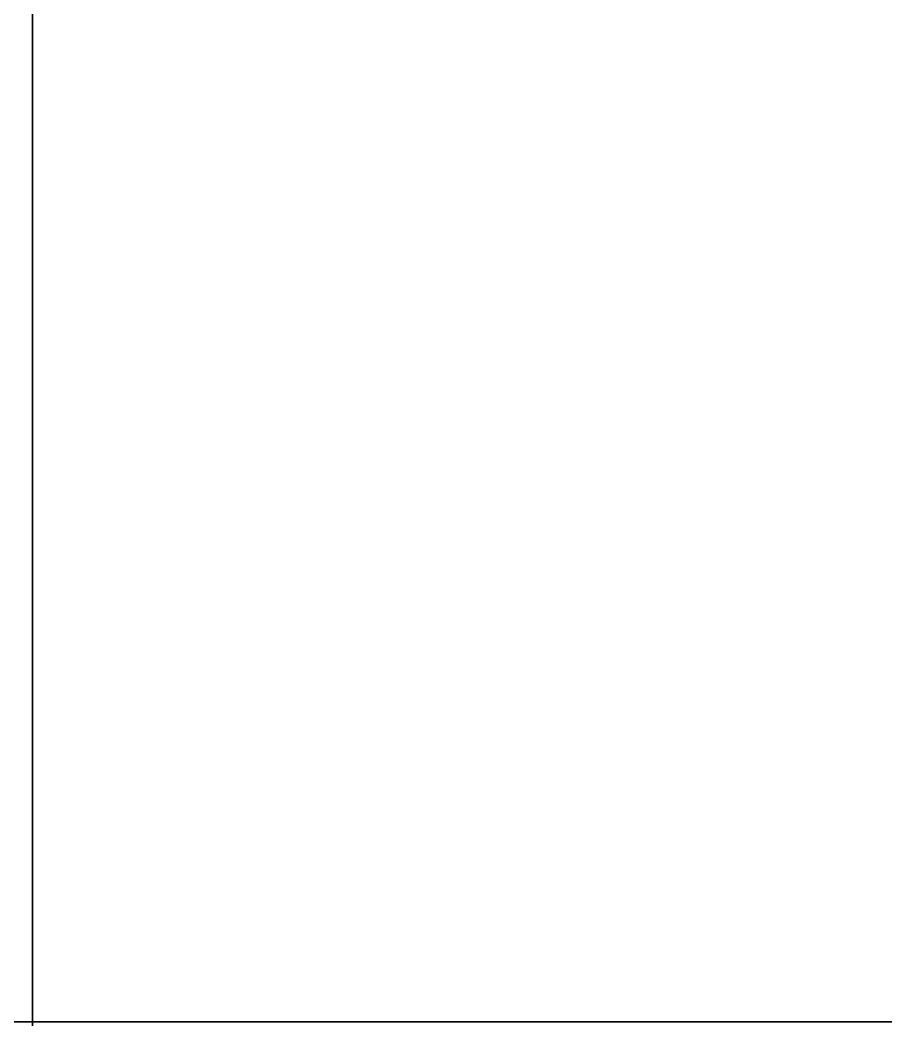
# Model space of a CAD drawing. Extents: x 11992 to 29481, y -6727 to 6811.
# Drawn here: x 14789.47 to 14799.97, y 1385.55 to 1397.66 of the extents above; entities that cross this region are included whole.
import ezdxf

# ---------------------------------------------------------------- set-up
doc = ezdxf.new("R2010")
doc.units = 0
doc.header["$MEASUREMENT"] = 0
doc.layers.get('0').update_dxf_attribs({"color": 8, "linetype": 'CONTINUOUS'})

msp = doc.modelspace()

# ---------------------------------------------------------------- linework, layer by layer
for p, q in [((14789.625, 1404.646, -2354.904), (14789.625, 1396.891, -2393.214)), ((14789.625, 1400.265, -2382.65), (14789.625, 1389.11, -2436.385)), ((14789.625, 1399.865, -2382.668), (14789.625, 1388.813, -2436.366)), ((14789.625, 1399.225, -2382.668), (14789.625, 1388.306, -2436.366)), ((14789.625, 1397.407, -2389.626), (14789.625, 1398.196, -2385.74)), ((14789.625, 1397.597, -2121.278), (14789.625, 1397.824, -2121.455)), ((14789.625, 1397.726, -1940.466), (14789.625, 1397.503, -1940.644)), ((14789.625, 1397.659, -2438.757), (14789.625, 1397.662, -2438.774)), ((14789.625, 1397.662, -2438.774), (14789.625, 1397.662, -2438.79)), ((14789.625, 1397.662, -2438.79), (14789.625, 1397.659, -2438.806)), ((14789.625, 1397.659, -2438.808), (14789.625, 1397.625, -2438.912)), ((14789.625, 1397.654, -2438.74), (14789.625, 1397.659, -2438.757)), ((14789.625, 1397.645, -2438.722), (14789.625, 1397.654, -2438.74)), ((14789.625, 1397.633, -2438.703), (14789.625, 1397.645, -2438.722)), ((14789.625, 1397.619, -2438.683), (14789.625, 1397.633, -2438.703)), ((14789.625, 1397.625, -2438.912), (14789.625, 1397.584, -2439.009)), ((14789.625, 1397.602, -2438.663), (14789.625, 1397.619, -2438.683)), ((14789.625, 1397.582, -2438.643), (14789.625, 1397.602, -2438.663)), ((14789.625, 1397.375, -2121.096), (14789.625, 1397.597, -2121.278)), ((14789.625, 1397.584, -2439.009), (14789.625, 1397.537, -2439.099)), ((14789.625, 1397.559, -2438.622), (14789.625, 1397.582, -2438.643)), ((14789.625, 1397.534, -2438.6), (14789.625, 1397.559, -2438.622)), ((14789.625, 1397.537, -2439.099), (14789.625, 1397.484, -2439.182)), ((14789.625, 1397.505, -2438.578), (14789.625, 1397.534, -2438.6)), ((14789.625, 1397.503, -1940.644), (14789.625, 1397.278, -1940.834)), ((14789.625, 1397.47, -2438.552), (14789.625, 1397.501, -2438.574)), ((14789.625, 1397.484, -2439.182), (14789.625, 1397.424, -2439.259)), ((14789.625, 1397.437, -2438.529), (14789.625, 1397.47, -2438.552)), ((14789.625, 1397.401, -2438.506), (14789.625, 1397.437, -2438.529)), ((14789.625, 1397.424, -2439.259), (14789.625, 1397.357, -2439.329)), ((14789.625, 1396.617, -2393.513), (14789.625, 1397.407, -2389.626)), ((14789.625, 1397.363, -2438.482), (14789.625, 1397.401, -2438.506)), ((14789.625, 1397.159, -2120.907), (14789.625, 1397.375, -2121.096)), ((14789.625, 1397.322, -2438.458), (14789.625, 1397.363, -2438.482)), ((14789.625, 1397.357, -2439.329), (14789.625, 1397.284, -2439.392)), ((14789.625, 1397.278, -2438.434), (14789.625, 1397.322, -2438.458)), ((14789.625, 1397.284, -2439.392), (14789.625, 1397.205, -2439.448)), ((14789.625, 1397.278, -1940.834), (14789.625, 1397.059, -1941.031)), ((14789.625, 1397.232, -2438.409), (14789.625, 1397.278, -2438.434)), ((14789.625, 1397.184, -2438.383), (14789.625, 1397.232, -2438.409)), ((14789.625, 1397.215, -2440.393), (14789.625, 1397.217, -2440.437)), ((14789.625, 1397.217, -2440.437), (14789.625, 1397.216, -2440.481)), ((14789.625, 1397.216, -2440.481), (14789.625, 1397.215, -2440.525)), ((14789.625, 1397.212, -2440.35), (14789.625, 1397.215, -2440.393)), ((14789.625, 1397.215, -2440.525), (14789.625, 1397.211, -2440.569)), ((14789.625, 1397.206, -2440.306), (14789.625, 1397.212, -2440.35)), ((14789.625, 1397.211, -2440.569), (14789.625, 1397.206, -2440.612)), ((14789.625, 1397.2, -2440.263), (14789.625, 1397.206, -2440.306)), ((14789.625, 1397.206, -2440.612), (14789.625, 1397.198, -2440.656)), ((14789.625, 1397.205, -2439.448), (14789.625, 1397.119, -2439.497)), ((14789.625, 1397.191, -2440.22), (14789.625, 1397.2, -2440.263)), ((14789.625, 1397.198, -2440.656), (14789.625, 1397.189, -2440.699)), ((14789.625, 1397.18, -2440.177), (14789.625, 1397.191, -2440.22)), ((14789.625, 1397.189, -2440.699), (14789.625, 1397.133, -2440.94)), ((14789.625, 1397.133, -2438.358), (14789.625, 1397.184, -2438.383)), ((14789.625, 1397.168, -2440.133), (14789.625, 1397.18, -2440.177)), ((14789.625, 1397.153, -2440.09), (14789.625, 1397.168, -2440.133)), ((14789.625, 1396.943, -2120.707), (14789.625, 1397.159, -2120.907)), ((14789.625, 1397.136, -2440.047), (14789.625, 1397.153, -2440.09)), ((14789.625, 1397.118, -2440.005), (14789.625, 1397.136, -2440.047)), ((14789.625, 1397.133, -2440.94), (14789.625, 1397.077, -2441.182)), ((14789.625, 1397.08, -2438.331), (14789.625, 1397.133, -2438.358)), ((14789.625, 1397.119, -2439.497), (14789.625, 1397.026, -2439.539)), ((14789.625, 1397.098, -2439.963), (14789.625, 1397.118, -2440.005)), ((14789.625, 1397.077, -2439.923), (14789.625, 1397.098, -2439.963)), ((14789.625, 1397.024, -2438.305), (14789.625, 1397.08, -2438.331)), ((14789.625, 1397.053, -2439.883), (14789.625, 1397.077, -2439.923)), ((14789.625, 1397.077, -2441.182), (14789.625, 1397.021, -2441.423)), ((14789.625, 1397.059, -1941.031), (14789.625, 1396.845, -1941.234)), ((14789.625, 1397.029, -2439.844), (14789.625, 1397.053, -2439.883)), ((14789.625, 1397.003, -2439.806), (14789.625, 1397.029, -2439.844)), ((14789.625, 1397.026, -2439.539), (14789.625, 1396.928, -2439.575)), ((14789.625, 1396.966, -2438.278), (14789.625, 1397.024, -2438.305)), ((14789.625, 1397.021, -2441.423), (14789.625, 1396.964, -2441.665)), ((14789.625, 1396.975, -2439.769), (14789.625, 1397.003, -2439.806)), ((14789.625, 1396.947, -2439.733), (14789.625, 1396.975, -2439.769)), ((14789.625, 1396.913, -2438.254), (14789.625, 1396.966, -2438.278)), ((14789.625, 1396.964, -2441.665), (14789.625, 1396.908, -2441.906)), ((14789.625, 1396.917, -2439.699), (14789.625, 1396.947, -2439.733)), ((14789.625, 1396.732, -2120.501), (14789.625, 1396.943, -2120.707)), ((14789.625, 1396.928, -2439.575), (14789.625, 1396.822, -2439.603)), ((14789.625, 1396.883, -2439.662), (14789.625, 1396.917, -2439.699)), ((14789.625, 1396.858, -2438.23), (14789.625, 1396.913, -2438.254)), ((14789.625, 1396.908, -2441.906), (14789.625, 1396.851, -2442.148)), ((14789.625, 1396.891, -2393.214), (14789.625, 1388.131, -2436.385)), ((14789.625, 1396.847, -2439.627), (14789.625, 1396.883, -2439.662)), ((14789.625, 1396.801, -2438.205), (14789.625, 1396.858, -2438.23)), ((14789.625, 1396.851, -2442.148), (14789.625, 1396.795, -2442.389)), ((14789.625, 1396.811, -2439.593), (14789.625, 1396.847, -2439.627)), ((14789.625, 1396.845, -1941.234), (14789.625, 1396.638, -1941.442)), ((14789.625, 1396.773, -2439.56), (14789.625, 1396.811, -2439.593)), ((14789.625, 1396.743, -2438.18), (14789.625, 1396.801, -2438.205)), ((14789.625, 1396.795, -2442.389), (14789.625, 1396.739, -2442.631)), ((14789.625, 1396.734, -2439.529), (14789.625, 1396.773, -2439.56)), ((14789.625, 1396.683, -2438.155), (14789.625, 1396.743, -2438.18)), ((14789.625, 1396.739, -2442.631), (14789.625, 1396.683, -2442.872)), ((14789.625, 1396.695, -2439.498), (14789.625, 1396.734, -2439.529)), ((14789.625, 1396.529, -2120.29), (14789.625, 1396.732, -2120.501)), ((14789.625, 1396.654, -2439.469), (14789.625, 1396.695, -2439.498)), ((14789.625, 1396.683, -2442.872), (14789.625, 1396.626, -2443.113)), ((14789.625, 1396.621, -2438.13), (14789.625, 1396.683, -2438.155)), ((14789.625, 1396.613, -2439.44), (14789.625, 1396.654, -2439.469)), ((14789.625, 1396.638, -1941.442), (14789.625, 1396.437, -1941.656)), ((14789.625, 1396.626, -2443.113), (14789.625, 1396.57, -2443.355)), ((14789.625, 1396.557, -2438.105), (14789.625, 1396.621, -2438.13)), ((14789.625, 1395.889, -2397.097), (14789.625, 1396.617, -2393.513)), ((14789.625, 1396.571, -2439.413), (14789.625, 1396.613, -2439.44)), ((14789.625, 1396.529, -2439.386), (14789.625, 1396.571, -2439.413)), ((14789.625, 1396.57, -2443.355), (14789.625, 1396.514, -2443.596)), ((14789.625, 1396.492, -2438.079), (14789.625, 1396.557, -2438.105)), ((14789.625, 1396.485, -2439.36), (14789.625, 1396.529, -2439.386)), ((14789.625, 1396.331, -2120.073), (14789.625, 1396.529, -2120.29)), ((14789.625, 1396.514, -2443.597), (14789.625, 1396.498, -2443.66)), ((14789.625, 1396.498, -2443.66), (14789.625, 1396.478, -2443.722)), ((14789.625, 1396.425, -2438.054), (14789.625, 1396.492, -2438.079)), ((14789.625, 1396.442, -2439.335), (14789.625, 1396.485, -2439.36)), ((14789.625, 1396.478, -2443.722), (14789.625, 1396.453, -2443.782)), ((14789.625, 1396.453, -2443.782), (14789.625, 1396.425, -2443.842)), ((14789.625, 1396.377, -2439.298), (14789.625, 1396.442, -2439.335)), ((14789.625, 1396.437, -1941.656), (14789.625, 1396.243, -1941.876)), ((14789.625, 1396.425, -2443.842), (14789.625, 1396.392, -2443.9)), ((14789.625, 1396.357, -2438.028), (14789.625, 1396.425, -2438.054)), ((14789.625, 1396.392, -2443.9), (14789.625, 1396.356, -2443.955)), ((14789.625, 1396.31, -2439.262), (14789.625, 1396.377, -2439.298)), ((14789.625, 1396.287, -2438.002), (14789.625, 1396.357, -2438.028)), ((14789.625, 1396.356, -2443.955), (14789.625, 1396.317, -2444.009)), ((14789.625, 1396.14, -2119.85), (14789.625, 1396.331, -2120.073)), ((14789.625, 1396.317, -2444.009), (14789.625, 1396.274, -2444.061)), ((14789.625, 1396.244, -2439.228), (14789.625, 1396.31, -2439.262)), ((14789.625, 1396.216, -2437.975), (14789.625, 1396.287, -2438.002)), ((14789.625, 1396.274, -2444.061), (14789.625, 1396.229, -2444.11)), ((14789.625, 1396.176, -2439.195), (14789.625, 1396.244, -2439.228)), ((14789.625, 1396.243, -1941.876), (14789.625, 1396.054, -1942.1)), ((14789.625, 1396.229, -2444.11), (14789.625, 1396.181, -2444.156)), ((14789.625, 1396.142, -2437.949), (14789.625, 1396.216, -2437.975)), ((14789.625, 1396.181, -2444.156), (14789.625, 1396.13, -2444.199)), ((14789.625, 1396.109, -2439.163), (14789.625, 1396.176, -2439.195)), ((14789.625, 1396.066, -2437.922), (14789.625, 1396.142, -2437.949)), ((14789.625, 1395.955, -2119.623), (14789.625, 1396.14, -2119.85)), ((14789.625, 1396.13, -2444.199), (14789.625, 1396.078, -2444.238)), ((14789.625, 1396.04, -2439.132), (14789.625, 1396.109, -2439.163)), ((14789.625, 1396.078, -2444.238), (14789.625, 1396.017, -2444.278)), ((14789.625, 1395.99, -2437.895), (14789.625, 1396.066, -2437.922)), ((14789.625, 1396.054, -1942.1), (14789.625, 1395.873, -1942.33)), ((14789.625, 1395.972, -2439.102), (14789.625, 1396.04, -2439.132)), ((14789.625, 1396.017, -2444.278), (14789.625, 1395.955, -2444.313)), ((14789.625, 1395.912, -2437.868), (14789.625, 1395.99, -2437.895)), ((14789.625, 1395.903, -2439.073), (14789.625, 1395.972, -2439.102)), ((14789.625, 1395.955, -2444.313), (14789.625, 1395.89, -2444.345)), ((14789.625, 1395.777, -2119.391), (14789.625, 1395.955, -2119.623)), ((14789.625, 1395.832, -2437.841), (14789.625, 1395.912, -2437.868)), ((14789.625, 1395.833, -2439.044), (14789.625, 1395.903, -2439.073)), ((14789.625, 1395.89, -2444.345), (14789.625, 1395.824, -2444.373)), ((14789.625, 1395.16, -2400.681), (14789.625, 1395.889, -2397.097)), ((14789.625, 1395.873, -1942.33), (14789.625, 1395.698, -1942.564)), ((14789.625, 1395.764, -2439.016), (14789.625, 1395.833, -2439.044)), ((14789.625, 1395.751, -2437.814), (14789.625, 1395.832, -2437.841)), ((14789.625, 1395.824, -2444.373), (14789.625, 1395.756, -2444.398)), ((14789.625, 1395.606, -2119.154), (14789.625, 1395.777, -2119.391)), ((14789.625, 1395.694, -2438.989), (14789.625, 1395.764, -2439.016)), ((14789.625, 1395.756, -2444.398), (14789.625, 1395.687, -2444.419)), ((14789.625, 1395.669, -2437.787), (14789.625, 1395.751, -2437.814)), ((14789.625, 1395.698, -1942.564), (14789.625, 1395.529, -1942.803)), ((14789.625, 1395.624, -2438.962), (14789.625, 1395.694, -2438.989)), ((14789.625, 1395.687, -2444.419), (14789.625, 1395.617, -2444.437)), ((14789.625, 1395.586, -2437.76), (14789.625, 1395.669, -2437.787)), ((14789.625, 1395.492, -2438.913), (14789.625, 1395.624, -2438.962)), ((14789.625, 1395.617, -2444.437), (14789.625, 1395.545, -2444.452)), ((14789.625, 1395.441, -2118.913), (14789.625, 1395.606, -2119.154)), ((14789.625, 1395.502, -2437.733), (14789.625, 1395.586, -2437.76)), ((14789.625, 1395.545, -2444.452), (14789.625, 1395.473, -2444.465)), ((14789.625, 1395.529, -1942.803), (14789.625, 1395.368, -1943.046)), ((14789.625, 1395.416, -2437.705), (14789.625, 1395.502, -2437.733)), ((14789.625, 1395.359, -2438.864), (14789.625, 1395.492, -2438.913)), ((14789.625, 1395.473, -2444.465), (14789.625, 1395.401, -2444.476)), ((14789.625, 1395.284, -2118.667), (14789.625, 1395.441, -2118.913)), ((14789.625, 1395.329, -2437.678), (14789.625, 1395.416, -2437.705)), ((14789.625, 1395.401, -2444.476), (14789.625, 1395.328, -2444.484)), ((14789.625, 1395.368, -1943.046), (14789.625, 1395.214, -1943.293)), ((14789.625, 1395.227, -2438.817), (14789.625, 1395.359, -2438.864)), ((14789.625, 1395.242, -2437.651), (14789.625, 1395.329, -2437.678)), ((14789.625, 1395.328, -2444.484), (14789.625, 1395.255, -2444.49)), ((14789.625, 1395.133, -2118.418), (14789.625, 1395.284, -2118.667)), ((14789.625, 1395.255, -2444.49), (14789.625, 1395.198, -2444.493)), ((14789.625, 1395.241, -2437.651), (14789.625, 1395.201, -2437.802)), ((14789.625, 1395.093, -2438.771), (14789.625, 1395.227, -2438.817)), ((14789.625, 1395.214, -1943.293), (14789.625, 1395.052, -1943.568)), ((14789.625, 1395.201, -2437.802), (14789.625, 1395.158, -2437.94)), ((14789.625, 1395.198, -2444.493), (14789.625, 1395.141, -2444.496)), ((14789.625, 1394.432, -2404.265), (14789.625, 1395.16, -2400.681)), ((14789.625, 1395.158, -2437.94), (14789.625, 1395.111, -2438.065)), ((14789.625, 1395.141, -2444.496), (14789.625, 1395.084, -2444.498)), ((14789.625, 1394.989, -2118.165), (14789.625, 1395.133, -2118.418)), ((14789.625, 1395.111, -2438.065), (14789.625, 1395.06, -2438.177)), ((14789.625, 1394.96, -2438.727), (14789.625, 1395.093, -2438.771)), ((14789.625, 1395.084, -2444.498), (14789.625, 1395.027, -2444.498)), ((14789.625, 1395.06, -2438.177), (14789.625, 1395.006, -2438.276)), ((14789.625, 1395.052, -1943.568), (14789.625, 1394.9, -1943.848)), ((14789.625, 1395.027, -2444.498), (14789.625, 1394.97, -2444.498)), ((14789.625, 1395.006, -2438.276), (14789.625, 1394.948, -2438.361)), ((14789.625, 1394.857, -2117.917), (14789.625, 1394.989, -2118.165)), ((14789.625, 1394.97, -2444.498), (14789.625, 1394.914, -2444.497)), ((14789.625, 1394.826, -2438.683), (14789.625, 1394.96, -2438.727)), ((14789.625, 1394.948, -2438.361), (14789.625, 1394.887, -2438.433)), ((14789.625, 1394.914, -2444.497), (14789.625, 1394.857, -2444.496)), ((14789.625, 1394.9, -1943.848), (14789.625, 1394.756, -1944.131)), ((14789.625, 1394.887, -2438.433), (14789.625, 1394.822, -2438.493)), ((14789.625, 1394.857, -2444.496), (14789.625, 1394.8, -2444.494)), ((14789.625, 1394.731, -2117.666), (14789.625, 1394.857, -2117.917)), ((14789.625, 1394.692, -2438.64), (14789.625, 1394.826, -2438.683)), ((14789.625, 1394.822, -2438.493), (14789.625, 1394.754, -2438.539)), ((14789.625, 1394.8, -2444.494), (14789.625, 1394.743, -2444.491)), ((14789.625, 1394.756, -1944.131), (14789.625, 1394.62, -1944.419)), ((14789.625, 1394.754, -2438.539), (14789.625, 1394.682, -2438.571)), ((14789.625, 1394.743, -2444.491), (14789.625, 1394.687, -2444.488)), ((14789.625, 1394.612, -2117.412), (14789.625, 1394.731, -2117.666)), ((14789.625, 1394.557, -2438.599), (14789.625, 1394.692, -2438.64)), ((14789.625, 1394.687, -2444.488), (14789.625, 1394.63, -2444.484)), ((14789.625, 1394.682, -2438.571), (14789.625, 1394.607, -2438.591)), ((14789.625, 1394.63, -2444.484), (14789.625, 1394.573, -2444.48)), ((14789.625, 1394.62, -1944.419), (14789.625, 1394.493, -1944.71)), ((14789.625, 1394.5, -2117.155), (14789.625, 1394.612, -2117.412)), ((14789.625, 1394.607, -2438.591), (14789.625, 1394.528, -2438.598)), ((14789.625, 1394.573, -2444.48), (14789.625, 1394.495, -2444.474)), ((14789.625, 1394.422, -2438.558), (14789.625, 1394.557, -2438.599)), ((14789.625, 1394.395, -2116.895), (14789.625, 1394.5, -2117.155)), ((14789.625, 1394.495, -2444.474), (14789.625, 1394.418, -2444.468)), ((14789.625, 1394.493, -1944.71), (14789.625, 1394.374, -1945.004)), ((14789.625, 1393.703, -2407.848), (14789.625, 1394.432, -2404.265)), ((14789.625, 1394.287, -2438.518), (14789.625, 1394.422, -2438.558)), ((14789.625, 1394.418, -2444.468), (14789.625, 1394.34, -2444.461)), ((14789.625, 1394.296, -2116.633), (14789.625, 1394.395, -2116.895)), ((14789.625, 1394.374, -1945.004), (14789.625, 1394.264, -1945.302)), ((14789.625, 1394.34, -2444.461), (14789.625, 1394.262, -2444.453)), ((14789.625, 1394.204, -2116.369), (14789.625, 1394.296, -2116.633)), ((14789.625, 1394.152, -2438.478), (14789.625, 1394.287, -2438.518)), ((14789.625, 1394.264, -1945.302), (14789.625, 1394.163, -1945.602)), ((14789.625, 1394.262, -2444.453), (14789.625, 1394.184, -2444.445)), ((14789.625, 1394.119, -2116.103), (14789.625, 1394.204, -2116.369)), ((14789.625, 1394.184, -2444.445), (14789.625, 1394.107, -2444.437)), ((14789.625, 1394.163, -1945.602), (14789.625, 1394.071, -1945.905)), ((14789.625, 1394.016, -2438.44), (14789.625, 1394.152, -2438.478)), ((14789.625, 1394.041, -2115.834), (14789.625, 1394.119, -2116.103)), ((14789.625, 1394.107, -2444.437), (14789.625, 1394.029, -2444.428)), ((14789.625, 1394.071, -1945.905), (14789.625, 1393.987, -1946.211)), ((14789.625, 1393.969, -2115.564), (14789.625, 1394.041, -2115.834)), ((14789.625, 1394.029, -2444.428), (14789.625, 1393.951, -2444.419)), ((14789.625, 1393.858, -2438.396), (14789.625, 1394.016, -2438.44)), ((14789.625, 1393.987, -1946.211), (14789.625, 1393.912, -1946.518)), ((14789.625, 1393.904, -2115.293), (14789.625, 1393.969, -2115.564)), ((14789.625, 1393.951, -2444.419), (14789.625, 1393.873, -2444.41)), ((14789.625, 1393.912, -1946.518), (14789.625, 1393.846, -1946.827)), ((14789.625, 1393.846, -2115.02), (14789.625, 1393.904, -2115.293)), ((14789.625, 1393.873, -2444.41), (14789.625, 1393.796, -2444.4)), ((14789.625, 1393.7, -2438.353), (14789.625, 1393.858, -2438.396)), ((14789.625, 1393.721, -2114.385), (14789.625, 1393.846, -2115.02)), ((14789.625, 1393.846, -1946.827), (14789.625, 1393.715, -1947.493)), ((14789.625, 1393.796, -2444.4), (14789.625, 1393.718, -2444.39)), ((14789.625, 1393.597, -2113.75), (14789.625, 1393.721, -2114.385)), ((14789.625, 1393.718, -2444.39), (14789.625, 1393.641, -2444.379)), ((14789.625, 1393.715, -1947.493), (14789.625, 1393.585, -1948.158)), ((14789.625, 1392.974, -2411.432), (14789.625, 1393.703, -2407.848)), ((14789.625, 1393.541, -2438.31), (14789.625, 1393.7, -2438.353)), ((14789.625, 1393.641, -2444.379), (14789.625, 1393.444, -2444.351)), ((14789.625, 1393.473, -2113.115), (14789.625, 1393.597, -2113.75)), ((14789.625, 1393.585, -1948.158), (14789.625, 1393.456, -1948.823)), ((14789.625, 1393.382, -2438.269), (14789.625, 1393.541, -2438.31)), ((14789.625, 1393.351, -2112.48), (14789.625, 1393.473, -2113.115)), ((14789.625, 1393.456, -1948.823), (14789.625, 1393.327, -1949.489)), ((14789.625, 1393.444, -2444.351), (14789.625, 1393.249, -2444.32)), ((14789.625, 1393.223, -2438.228), (14789.625, 1393.382, -2438.269)), ((14789.625, 1393.229, -2111.844), (14789.625, 1393.351, -2112.48)), ((14789.625, 1393.327, -1949.489), (14789.625, 1393.2, -1950.155)), ((14789.625, 1393.249, -2444.32), (14789.625, 1393.053, -2444.288)), ((14789.625, 1393.109, -2111.209), (14789.625, 1393.229, -2111.844)), ((14789.625, 1393.064, -2438.189), (14789.625, 1393.223, -2438.228)), ((14789.625, 1393.2, -1950.155), (14789.625, 1393.074, -1950.821)), ((14789.625, 1392.989, -2110.573), (14789.625, 1393.109, -2111.209)), ((14789.625, 1393.074, -1950.821), (14789.625, 1392.949, -1951.487)), ((14789.625, 1392.905, -2438.15), (14789.625, 1393.064, -2438.189)), ((14789.625, 1393.053, -2444.288), (14789.625, 1392.858, -2444.255)), ((14789.625, 1392.87, -2109.937), (14789.625, 1392.989, -2110.573)), ((14789.625, 1392.245, -2415.016), (14789.625, 1392.974, -2411.432)), ((14789.625, 1392.949, -1951.487), (14789.625, 1392.825, -1952.154)), ((14789.625, 1392.745, -2438.112), (14789.625, 1392.905, -2438.15)), ((14789.625, 1392.753, -2109.301), (14789.625, 1392.87, -2109.937)), ((14789.625, 1392.858, -2444.255), (14789.625, 1392.663, -2444.219)), ((14789.625, 1392.825, -1952.154), (14789.625, 1392.702, -1952.82)), ((14789.625, 1392.636, -2108.665), (14789.625, 1392.753, -2109.301)), ((14789.625, 1392.586, -2438.074), (14789.625, 1392.745, -2438.112)), ((14789.625, 1392.702, -1952.82), (14789.625, 1392.58, -1953.487)), ((14789.625, 1392.663, -2444.219), (14789.625, 1392.469, -2444.182)), ((14789.625, 1392.52, -2108.028), (14789.625, 1392.636, -2108.665)), ((14789.625, 1392.426, -2438.038), (14789.625, 1392.586, -2438.074)), ((14789.625, 1392.58, -1953.487), (14789.625, 1392.46, -1954.154)), ((14789.625, 1392.405, -2107.391), (14789.625, 1392.52, -2108.028)), ((14789.625, 1392.469, -2444.182), (14789.625, 1392.275, -2444.144)), ((14789.625, 1392.46, -1954.154), (14789.625, 1392.34, -1954.822)), ((14789.625, 1392.266, -2438.002), (14789.625, 1392.426, -2438.038)), ((14789.625, 1392.406, -2107.391), (14789.625, 1390.314, -2094.678)), ((14789.625, 1390.259, -1967.537), (14789.625, 1392.34, -1954.822)), ((14789.625, 1392.275, -2444.144), (14789.625, 1392.081, -2444.104)), ((14789.625, 1392.105, -2437.968), (14789.625, 1392.266, -2438.002)), ((14789.625, 1391.516, -2418.6), (14789.625, 1392.245, -2415.016)), ((14789.625, 1391.955, -2437.936), (14789.625, 1392.105, -2437.968)), ((14789.625, 1392.081, -2444.104), (14789.625, 1391.887, -2444.063)), ((14789.625, 1391.804, -2437.905), (14789.625, 1391.955, -2437.936)), ((14789.625, 1391.887, -2444.063), (14789.625, 1391.694, -2444.02)), ((14789.625, 1391.653, -2437.874), (14789.625, 1391.804, -2437.905)), ((14789.625, 1391.694, -2444.02), (14789.625, 1391.5, -2443.977)), ((14789.625, 1391.502, -2437.845), (14789.625, 1391.653, -2437.874)), ((14789.625, 1390.786, -2422.183), (14789.625, 1391.516, -2418.6)), ((14789.625, 1391.35, -2437.816), (14789.625, 1391.502, -2437.845)), ((14789.625, 1391.5, -2443.977), (14789.625, 1391.308, -2443.933)), ((14789.625, 1391.199, -2437.788), (14789.625, 1391.35, -2437.816)), ((14789.625, 1391.308, -2443.933), (14789.625, 1391.113, -2443.887)), ((14789.625, 1391.047, -2437.761), (14789.625, 1391.199, -2437.788)), ((14789.625, 1391.113, -2443.887), (14789.625, 1390.92, -2443.84)), ((14789.625, 1390.896, -2437.735), (14789.625, 1391.047, -2437.761)), ((14789.625, 1390.92, -2443.84), (14789.625, 1390.726, -2443.793)), ((14789.625, 1390.743, -2437.71), (14789.625, 1390.896, -2437.735)), ((14789.625, 1390.057, -2425.767), (14789.625, 1390.786, -2422.183)), ((14789.625, 1390.591, -2437.686), (14789.625, 1390.743, -2437.71)), ((14789.625, 1390.726, -2443.793), (14789.625, 1390.533, -2443.744)), ((14789.625, 1390.439, -2437.663), (14789.625, 1390.591, -2437.686)), ((14789.625, 1390.533, -2443.744), (14789.625, 1390.34, -2443.694)), ((14789.625, 1390.286, -2437.641), (14789.625, 1390.439, -2437.663)), ((14789.625, 1390.34, -2443.694), (14789.625, 1390.148, -2443.642)), ((14789.625, 1390.314, -2094.678), (14789.625, 1388.602, -2081.965)), ((14789.625, 1390.176, -2437.626), (14789.625, 1390.286, -2437.641)), ((14789.625, 1388.558, -1980.252), (14789.625, 1390.259, -1967.537)), ((14789.625, 1390.066, -2437.611), (14789.625, 1390.176, -2437.626)), ((14789.625, 1390.148, -2443.642), (14789.625, 1389.956, -2443.589)), ((14789.625, 1389.955, -2437.597), (14789.625, 1390.066, -2437.611)), ((14789.625, 1389.327, -2429.351), (14789.625, 1390.057, -2425.767)), ((14789.625, 1389.956, -2443.589), (14789.625, 1389.765, -2443.534)), ((14789.625, 1389.844, -2437.585), (14789.625, 1389.955, -2437.597)), ((14789.625, 1389.734, -2437.573), (14789.625, 1389.844, -2437.585)), ((14789.625, 1389.765, -2443.534), (14789.625, 1389.573, -2443.478)), ((14789.625, 1389.623, -2437.562), (14789.625, 1389.734, -2437.573)), ((14789.625, 1389.512, -2437.553), (14789.625, 1389.623, -2437.562)), ((14789.625, 1389.573, -2443.478), (14789.625, 1389.383, -2443.42)), ((14789.625, 1389.401, -2437.545), (14789.625, 1389.512, -2437.553)), ((14789.625, 1389.29, -2437.538), (14789.625, 1389.401, -2437.545)), ((14789.625, 1389.383, -2443.42), (14789.625, 1389.193, -2443.36)), ((14789.625, 1388.597, -2432.934), (14789.625, 1389.327, -2429.351)), ((14789.625, 1389.179, -2437.533), (14789.625, 1389.29, -2437.538)), ((14789.625, 1389.193, -2443.36), (14789.625, 1389.003, -2443.298)), ((14789.625, 1389.067, -2437.53), (14789.625, 1389.179, -2437.533)), ((14789.625, 1388.956, -2437.528), (14789.625, 1389.067, -2437.53)), ((14789.625, 1389.003, -2443.298), (14789.625, 1388.93, -2443.273)), ((14789.625, 1388.908, -2437.529), (14789.625, 1388.956, -2437.528)), ((14789.625, 1388.93, -2443.273), (14789.625, 1388.856, -2443.248)), ((14789.625, 1388.86, -2437.53), (14789.625, 1388.908, -2437.529)), ((14789.625, 1388.812, -2437.531), (14789.625, 1388.86, -2437.53)), ((14789.625, 1388.856, -2443.248), (14789.625, 1388.782, -2443.223)), ((14789.625, 1388.765, -2437.533), (14789.625, 1388.812, -2437.531)), ((14789.625, 1388.782, -2443.223), (14789.625, 1388.709, -2443.197)), ((14789.625, 1388.717, -2437.536), (14789.625, 1388.765, -2437.533)), ((14789.625, 1388.669, -2437.539), (14789.625, 1388.717, -2437.536)), ((14789.625, 1388.709, -2443.197), (14789.625, 1388.636, -2443.171)), ((14789.625, 1388.621, -2437.543), (14789.625, 1388.669, -2437.539)), ((14789.625, 1388.636, -2443.171), (14789.625, 1388.563, -2443.145)), ((14789.625, 1388.574, -2437.548), (14789.625, 1388.621, -2437.543)), ((14789.625, 1388.602, -2081.965), (14789.625, 1387.269, -2069.251)), ((14789.625, 1387.867, -2436.518), (14789.625, 1388.597, -2432.934)), ((14789.625, 1388.526, -2437.554), (14789.625, 1388.574, -2437.548)), ((14789.625, 1388.563, -2443.145), (14789.625, 1388.49, -2443.118)), ((14789.625, 1387.237, -1992.966), (14789.625, 1388.558, -1980.252)), ((14789.625, 1388.479, -2437.561), (14789.625, 1388.526, -2437.554)), ((14789.625, 1388.49, -2443.118), (14789.625, 1388.417, -2443.091)), ((14789.625, 1388.431, -2437.569), (14789.625, 1388.479, -2437.561)), ((14789.625, 1388.385, -2437.579), (14789.625, 1388.431, -2437.569)), ((14789.625, 1388.417, -2443.091), (14789.625, 1388.345, -2443.063)), ((14789.625, 1388.347, -2437.587), (14789.625, 1388.385, -2437.579)), ((14789.625, 1388.31, -2437.596), (14789.625, 1388.347, -2437.587)), ((14789.625, 1388.345, -2443.063), (14789.625, 1388.272, -2443.035)), ((14789.625, 1388.273, -2437.606), (14789.625, 1388.31, -2437.596)), ((14789.625, 1388.237, -2437.617), (14789.625, 1388.273, -2437.606)), ((14789.625, 1388.272, -2443.035), (14789.625, 1388.2, -2443.007)), ((14789.625, 1388.267, -2437.608), (14789.625, 1388.185, -2437.535)), ((14789.625, 1388.2, -2437.629), (14789.625, 1388.237, -2437.617)), ((14789.625, 1388.164, -2437.642), (14789.625, 1388.2, -2437.629)), ((14789.625, 1388.2, -2443.007), (14789.625, 1388.128, -2442.978)), ((14789.625, 1388.185, -2437.535), (14789.625, 1388.111, -2437.459)), ((14789.625, 1388.129, -2437.656), (14789.625, 1388.164, -2437.642)), ((14789.625, 1388.094, -2437.671), (14789.625, 1388.129, -2437.656)), ((14789.625, 1388.128, -2442.978), (14789.625, 1388.075, -2442.957)), ((14789.625, 1388.111, -2437.459), (14789.625, 1388.047, -2437.38)), ((14789.625, 1388.059, -2437.687), (14789.625, 1388.094, -2437.671)), ((14789.625, 1388.075, -2442.957), (14789.625, 1388.023, -2442.935)), ((14789.625, 1388.025, -2437.704), (14789.625, 1388.059, -2437.687)), ((14789.625, 1388.047, -2437.38), (14789.625, 1387.991, -2437.297)), ((14789.625, 1387.991, -2437.722), (14789.625, 1388.025, -2437.704)), ((14789.625, 1388.023, -2442.935), (14789.625, 1387.97, -2442.912)), ((14789.625, 1387.991, -2437.297), (14789.625, 1387.944, -2437.211)), ((14789.625, 1387.958, -2437.741), (14789.625, 1387.991, -2437.722)), ((14789.625, 1387.97, -2442.912), (14789.625, 1387.918, -2442.89)), ((14789.625, 1387.927, -2437.76), (14789.625, 1387.958, -2437.741)), ((14789.625, 1387.944, -2437.211), (14789.625, 1387.906, -2437.122)), ((14789.625, 1387.897, -2437.78), (14789.625, 1387.927, -2437.76)), ((14789.625, 1387.918, -2442.89), (14789.625, 1387.865, -2442.866)), ((14789.625, 1387.906, -2437.122), (14789.625, 1387.878, -2437.029)), ((14789.625, 1387.868, -2437.801), (14789.625, 1387.897, -2437.78)), ((14789.625, 1387.878, -2437.029), (14789.625, 1387.858, -2436.934)), ((14789.625, 1387.839, -2437.823), (14789.625, 1387.868, -2437.801)), ((14789.625, 1387.851, -2436.627), (14789.625, 1387.867, -2436.518)), ((14789.625, 1387.865, -2442.866), (14789.625, 1387.813, -2442.843)), ((14789.625, 1387.858, -2436.934), (14789.625, 1387.847, -2436.835)), ((14789.625, 1387.844, -2436.732), (14789.625, 1387.851, -2436.627)), ((14789.625, 1387.847, -2436.835), (14789.625, 1387.844, -2436.732)), ((14789.625, 1387.811, -2437.846), (14789.625, 1387.839, -2437.823)), ((14789.625, 1387.813, -2442.843), (14789.625, 1387.762, -2442.818)), ((14789.625, 1387.783, -2437.87), (14789.625, 1387.811, -2437.846)), ((14789.625, 1387.757, -2437.895), (14789.625, 1387.783, -2437.87)), ((14789.625, 1387.762, -2442.818), (14789.625, 1387.71, -2442.793)), ((14789.625, 1387.731, -2437.92), (14789.625, 1387.757, -2437.895)), ((14789.625, 1387.706, -2437.946), (14789.625, 1387.731, -2437.92)), ((14789.625, 1387.71, -2442.793), (14789.625, 1387.659, -2442.767)), ((14789.625, 1387.682, -2437.974), (14789.625, 1387.706, -2437.946)), ((14789.625, 1387.659, -2438.001), (14789.625, 1387.682, -2437.974)), ((14789.625, 1387.636, -2438.03), (14789.625, 1387.659, -2438.001)), ((14789.625, 1387.659, -2442.767), (14789.625, 1387.609, -2442.74)), ((14789.625, 1387.625, -2438.045), (14789.625, 1387.636, -2438.03)), ((14789.625, 1387.614, -2438.061), (14789.625, 1387.625, -2438.045)), ((14789.625, 1387.604, -2438.076), (14789.625, 1387.614, -2438.061)), ((14789.625, 1387.609, -2442.74), (14789.625, 1387.559, -2442.713)), ((14789.625, 1387.593, -2438.092), (14789.625, 1387.604, -2438.076)), ((14789.625, 1387.583, -2438.108), (14789.625, 1387.593, -2438.092)), ((14789.625, 1387.573, -2438.124), (14789.625, 1387.583, -2438.108)), ((14789.625, 1387.564, -2438.14), (14789.625, 1387.573, -2438.124)), ((14789.625, 1387.555, -2438.157), (14789.625, 1387.564, -2438.14)), ((14789.625, 1387.559, -2442.713), (14789.625, 1387.509, -2442.684)), ((14789.625, 1387.546, -2438.173), (14789.625, 1387.555, -2438.157)), ((14789.625, 1387.537, -2438.19), (14789.625, 1387.546, -2438.173)), ((14789.625, 1387.529, -2438.207), (14789.625, 1387.537, -2438.19)), ((14789.625, 1387.521, -2438.224), (14789.625, 1387.529, -2438.207)), ((14789.625, 1387.514, -2438.241), (14789.625, 1387.521, -2438.224)), ((14789.625, 1387.506, -2438.257), (14789.625, 1387.514, -2438.241)), ((14789.625, 1387.509, -2442.684), (14789.625, 1387.446, -2442.646)), ((14789.625, 1387.499, -2438.274), (14789.625, 1387.506, -2438.257)), ((14789.625, 1387.493, -2438.291), (14789.625, 1387.499, -2438.274)), ((14789.625, 1387.487, -2438.308), (14789.625, 1387.493, -2438.291)), ((14789.625, 1387.481, -2438.325), (14789.625, 1387.487, -2438.308)), ((14789.625, 1387.475, -2438.342), (14789.625, 1387.481, -2438.325)), ((14789.625, 1387.469, -2438.359), (14789.625, 1387.475, -2438.342)), ((14789.625, 1387.464, -2438.376), (14789.625, 1387.469, -2438.359)), ((14789.625, 1387.459, -2438.394), (14789.625, 1387.464, -2438.376)), ((14789.625, 1387.455, -2438.411), (14789.625, 1387.459, -2438.394)), ((14789.625, 1387.451, -2438.429), (14789.625, 1387.455, -2438.411)), ((14789.625, 1387.394, -2438.67), (14789.625, 1387.451, -2438.429)), ((14789.625, 1387.446, -2442.646), (14789.625, 1387.384, -2442.607)), ((14789.625, 1387.338, -2438.912), (14789.625, 1387.394, -2438.67)), ((14789.625, 1387.384, -2442.607), (14789.625, 1387.323, -2442.565)), ((14789.625, 1387.282, -2439.153), (14789.625, 1387.338, -2438.912)), ((14789.625, 1387.323, -2442.565), (14789.625, 1387.264, -2442.522)), ((14789.625, 1387.225, -2439.395), (14789.625, 1387.282, -2439.153)), ((14789.625, 1387.269, -2069.251), (14789.625, 1386.316, -2056.537)), ((14789.625, 1387.264, -2442.522), (14789.625, 1387.207, -2442.476)), ((14789.625, 1386.294, -2005.681), (14789.625, 1387.237, -1992.966)), ((14789.625, 1387.169, -2439.636), (14789.625, 1387.225, -2439.395)), ((14789.625, 1387.207, -2442.476), (14789.625, 1387.151, -2442.429)), ((14789.625, 1387.113, -2439.878), (14789.625, 1387.169, -2439.636)), ((14789.625, 1387.151, -2442.429), (14789.625, 1387.099, -2442.379)), ((14789.625, 1387.057, -2440.119), (14789.625, 1387.113, -2439.878)), ((14789.625, 1387.099, -2442.379), (14789.625, 1387.049, -2442.326)), ((14789.625, 1387, -2440.361), (14789.625, 1387.057, -2440.119)), ((14789.625, 1387.049, -2442.326), (14789.625, 1387.002, -2442.272)), ((14789.625, 1387.002, -2442.272), (14789.625, 1386.958, -2442.214)), ((14789.625, 1386.944, -2440.602), (14789.625, 1387, -2440.361)), ((14789.625, 1386.958, -2442.214), (14789.625, 1386.918, -2442.154)), ((14789.625, 1386.887, -2440.844), (14789.625, 1386.944, -2440.602)), ((14789.625, 1386.918, -2442.154), (14789.625, 1386.881, -2442.092)), ((14789.625, 1386.831, -2441.085), (14789.625, 1386.887, -2440.844)), ((14789.625, 1386.881, -2442.092), (14789.625, 1386.852, -2442.033)), ((14789.625, 1386.852, -2442.033), (14789.625, 1386.826, -2441.972)), ((14789.625, 1386.775, -2441.326), (14789.625, 1386.831, -2441.085)), ((14789.625, 1386.826, -2441.972), (14789.625, 1386.804, -2441.91)), ((14789.625, 1386.804, -2441.91), (14789.625, 1386.785, -2441.846)), ((14789.625, 1386.785, -2441.846), (14789.625, 1386.77, -2441.782)), ((14789.625, 1386.763, -2441.39), (14789.625, 1386.777, -2441.327)), ((14789.625, 1386.77, -2441.782), (14789.625, 1386.759, -2441.716)), ((14789.625, 1386.754, -2441.454), (14789.625, 1386.763, -2441.39)), ((14789.625, 1386.759, -2441.716), (14789.625, 1386.752, -2441.65)), ((14789.625, 1386.749, -2441.519), (14789.625, 1386.754, -2441.454)), ((14789.625, 1386.752, -2441.65), (14789.625, 1386.748, -2441.584)), ((14789.625, 1386.748, -2441.584), (14789.625, 1386.749, -2441.519)), ((14789.625, 1386.316, -2056.537), (14789.625, 1385.741, -2043.823)), ((14789.625, 1385.73, -2018.395), (14789.625, 1386.294, -2005.681)), ((14789.625, 1385.741, -2043.823), (14789.625, 1385.546, -2031.109)), ((14789.625, 1385.546, -2031.109), (14789.625, 1385.73, -2018.395)), ((14789.232, 1385.596, -1947.149), (14789.538, 1385.596, -1948.155)), ((14789.592, 1385.596, -2113.215), (14789.291, 1385.596, -2114.229)), ((14789.538, 1385.596, -1948.155), (14789.845, 1385.596, -1949.16)), ((14789.896, 1385.596, -2112.203), (14789.592, 1385.596, -2113.215)), ((14789.845, 1385.596, -1949.16), (14790.155, 1385.596, -1950.164)), ((14790.202, 1385.596, -2111.191), (14789.896, 1385.596, -2112.203)), ((14790.155, 1385.596, -1950.164), (14790.466, 1385.596, -1951.169)), ((14790.508, 1385.596, -2110.179), (14790.202, 1385.596, -2111.191)), ((14790.466, 1385.596, -1951.169), (14790.778, 1385.596, -1952.173)), ((14790.815, 1385.596, -2109.167), (14790.508, 1385.596, -2110.179)), ((14790.778, 1385.596, -1952.173), (14791.089, 1385.596, -1953.177)), ((14791.122, 1385.596, -2108.156), (14790.815, 1385.596, -2109.167)), ((14791.089, 1385.596, -1953.177), (14791.398, 1385.596, -1954.181)), ((14791.428, 1385.596, -2107.144), (14791.122, 1385.596, -2108.156)), ((14791.398, 1385.596, -1954.181), (14791.706, 1385.596, -1955.186)), ((14791.73, 1385.596, -2106.131), (14791.428, 1385.596, -2107.144)), ((14791.706, 1385.596, -1955.186), (14792.01, 1385.596, -1956.192)), ((14792.031, 1385.596, -2105.117), (14791.73, 1385.596, -2106.131)), ((14792.01, 1385.596, -1956.192), (14792.311, 1385.596, -1957.2)), ((14792.327, 1385.596, -2104.103), (14792.031, 1385.596, -2105.117)), ((14792.311, 1385.596, -1957.2), (14792.608, 1385.596, -1958.208)), ((14792.619, 1385.596, -2103.087), (14792.327, 1385.596, -2104.103)), ((14792.608, 1385.596, -1958.208), (14792.734, 1385.596, -1958.641)), ((14792.746, 1385.596, -2102.642), (14792.619, 1385.596, -2103.087)), ((14792.734, 1385.596, -1958.641), (14792.858, 1385.596, -1959.075)), ((14792.871, 1385.596, -2102.197), (14792.746, 1385.596, -2102.642)), ((14792.858, 1385.596, -1959.075), (14792.982, 1385.596, -1959.509)), ((14792.994, 1385.596, -2101.752), (14792.871, 1385.596, -2102.197)), ((14792.982, 1385.596, -1959.509), (14793.105, 1385.596, -1959.944)), ((14793.117, 1385.596, -2101.307), (14792.994, 1385.596, -2101.752)), ((14793.105, 1385.596, -1959.944), (14793.226, 1385.596, -1960.378)), ((14793.238, 1385.596, -2100.861), (14793.117, 1385.596, -2101.307)), ((14793.226, 1385.596, -1960.378), (14793.346, 1385.596, -1960.813)), ((14793.358, 1385.596, -2100.415), (14793.238, 1385.596, -2100.861)), ((14793.346, 1385.596, -1960.813), (14793.466, 1385.596, -1961.249)), ((14793.478, 1385.596, -2099.969), (14793.358, 1385.596, -2100.415)), ((14793.466, 1385.596, -1961.249), (14793.583, 1385.596, -1961.685)), ((14793.595, 1385.596, -2099.522), (14793.478, 1385.596, -2099.969)), ((14793.583, 1385.596, -1961.685), (14793.7, 1385.596, -1962.121)), ((14793.712, 1385.596, -2099.075), (14793.595, 1385.596, -2099.522)), ((14793.7, 1385.596, -1962.121), (14793.815, 1385.596, -1962.557)), ((14793.827, 1385.596, -2098.627), (14793.712, 1385.596, -2099.075)), ((14793.815, 1385.596, -1962.557), (14793.929, 1385.596, -1962.994)), ((14793.941, 1385.596, -2098.18), (14793.827, 1385.596, -2098.627)), ((14793.929, 1385.596, -1962.994), (14794.041, 1385.596, -1963.431)), ((14794.053, 1385.596, -2097.732), (14793.941, 1385.596, -2098.18)), ((14794.041, 1385.596, -1963.431), (14794.357, 1385.596, -1964.697)), ((14794.369, 1385.596, -2096.442), (14794.053, 1385.596, -2097.732)), ((14794.357, 1385.596, -1964.697), (14794.661, 1385.596, -1965.967)), ((14794.672, 1385.596, -2095.149), (14794.369, 1385.596, -2096.442)), ((14794.661, 1385.596, -1965.967), (14794.953, 1385.596, -1967.239)), ((14794.964, 1385.596, -2093.853), (14794.672, 1385.596, -2095.149)), ((14794.953, 1385.596, -1967.239), (14795.233, 1385.596, -1968.514)), ((14795.244, 1385.596, -2092.555), (14794.964, 1385.596, -2093.853)), ((14795.233, 1385.596, -1968.514), (14795.501, 1385.596, -1969.791)), ((14795.513, 1385.596, -2091.255), (14795.244, 1385.596, -2092.555)), ((14795.501, 1385.596, -1969.791), (14795.757, 1385.596, -1971.071)), ((14795.77, 1385.596, -2089.952), (14795.513, 1385.596, -2091.255)), ((14795.757, 1385.596, -1971.071), (14796.002, 1385.596, -1972.353)), ((14796.015, 1385.596, -2088.647), (14795.77, 1385.596, -2089.952)), ((14796.002, 1385.596, -1972.353), (14796.236, 1385.596, -1973.638)), ((14796.249, 1385.596, -2087.339), (14796.015, 1385.596, -2088.647)), ((14796.236, 1385.596, -1973.638), (14796.458, 1385.596, -1974.924)), ((14796.472, 1385.596, -2086.03), (14796.249, 1385.596, -2087.339)), ((14796.458, 1385.596, -1974.924), (14796.67, 1385.596, -1976.212)), ((14796.684, 1385.596, -2084.719), (14796.472, 1385.596, -2086.03)), ((14796.67, 1385.596, -1976.212), (14796.87, 1385.596, -1977.502)), ((14796.884, 1385.596, -2083.406), (14796.684, 1385.596, -2084.719)), ((14796.87, 1385.596, -1977.502), (14797.06, 1385.596, -1978.794)), ((14797.072, 1385.596, -2082.092), (14796.884, 1385.596, -2083.406)), ((14797.06, 1385.596, -1978.794), (14797.18, 1385.596, -1979.657)), ((14797.193, 1385.596, -2081.214), (14797.072, 1385.596, -2082.092)), ((14797.18, 1385.596, -1979.657), (14797.296, 1385.596, -1980.52)), ((14797.308, 1385.596, -2080.336), (14797.193, 1385.596, -2081.214)), ((14797.296, 1385.596, -1980.52), (14797.408, 1385.596, -1981.384)), ((14797.418, 1385.596, -2079.458), (14797.308, 1385.596, -2080.336)), ((14797.408, 1385.596, -1981.384), (14797.515, 1385.596, -1982.248)), ((14797.525, 1385.596, -2078.578), (14797.418, 1385.596, -2079.458)), ((14797.515, 1385.596, -1982.248), (14797.618, 1385.596, -1983.113)), ((14797.627, 1385.596, -2077.698), (14797.525, 1385.596, -2078.578)), ((14797.618, 1385.596, -1983.113), (14797.718, 1385.596, -1983.979)), ((14797.725, 1385.596, -2076.818), (14797.627, 1385.596, -2077.698)), ((14797.718, 1385.596, -1983.979), (14797.813, 1385.596, -1984.844)), ((14797.819, 1385.596, -2075.938), (14797.725, 1385.596, -2076.818)), ((14797.813, 1385.596, -1984.844), (14797.905, 1385.596, -1985.711)), ((14797.91, 1385.596, -2075.056), (14797.819, 1385.596, -2075.938)), ((14797.905, 1385.596, -1985.711), (14797.993, 1385.596, -1986.577)), ((14797.998, 1385.596, -2074.175), (14797.91, 1385.596, -2075.056)), ((14797.993, 1385.596, -1986.577), (14798.079, 1385.596, -1987.444)), ((14798.083, 1385.596, -2073.293), (14797.998, 1385.596, -2074.175)), ((14798.079, 1385.596, -1987.444), (14798.161, 1385.596, -1988.312)), ((14798.165, 1385.596, -2072.411), (14798.083, 1385.596, -2073.293)), ((14798.161, 1385.596, -1988.312), (14798.24, 1385.596, -1989.179)), ((14798.245, 1385.596, -2071.529), (14798.165, 1385.596, -2072.411)), ((14798.24, 1385.596, -1989.179), (14798.277, 1385.596, -1989.597)), ((14798.343, 1385.596, -2070.399), (14798.245, 1385.596, -2071.529)), ((14798.277, 1385.596, -1989.597), (14798.314, 1385.596, -1990.015)), ((14798.314, 1385.596, -1990.015), (14798.349, 1385.596, -1990.432)), ((14798.438, 1385.596, -2069.269), (14798.343, 1385.596, -2070.399)), ((14798.349, 1385.596, -1990.432), (14798.385, 1385.596, -1990.85)), ((14798.385, 1385.596, -1990.85), (14798.419, 1385.596, -1991.268)), ((14798.419, 1385.596, -1991.268), (14798.453, 1385.596, -1991.686)), ((14798.529, 1385.596, -2068.138), (14798.438, 1385.596, -2069.269)), ((14798.453, 1385.596, -1991.686), (14798.487, 1385.596, -1992.104)), ((14798.487, 1385.596, -1992.104), (14798.52, 1385.596, -1992.522)), ((14798.52, 1385.596, -1992.522), (14798.553, 1385.596, -1992.94)), ((14798.616, 1385.596, -2067.007), (14798.529, 1385.596, -2068.138)), ((14798.553, 1385.596, -1992.94), (14798.585, 1385.596, -1993.358)), ((14798.585, 1385.596, -1993.358), (14798.616, 1385.596, -1993.776)), ((14798.616, 1385.596, -1993.776), (14798.648, 1385.596, -1994.194)), ((14798.7, 1385.596, -2065.876), (14798.616, 1385.596, -2067.007)), ((14798.648, 1385.596, -1994.194), (14798.695, 1385.596, -1994.834)), ((14798.695, 1385.596, -1994.834), (14798.741, 1385.596, -1995.475)), ((14798.781, 1385.596, -2064.744), (14798.7, 1385.596, -2065.876)), ((14798.741, 1385.596, -1995.475), (14798.786, 1385.596, -1996.115)), ((14798.859, 1385.596, -2063.613), (14798.781, 1385.596, -2064.744)), ((14798.786, 1385.596, -1996.115), (14798.83, 1385.596, -1996.756)), ((14798.83, 1385.596, -1996.756), (14798.874, 1385.596, -1997.397)), ((14798.934, 1385.596, -2062.481), (14798.859, 1385.596, -2063.613)), ((14798.874, 1385.596, -1997.397), (14798.916, 1385.596, -1998.037)), ((14798.916, 1385.596, -1998.037), (14798.957, 1385.596, -1998.678)), ((14799.005, 1385.596, -2061.349), (14798.934, 1385.596, -2062.481)), ((14798.957, 1385.596, -1998.678), (14798.998, 1385.596, -1999.319)), ((14798.998, 1385.596, -1999.319), (14799.038, 1385.596, -1999.96)), ((14799.074, 1385.596, -2060.217), (14799.005, 1385.596, -2061.349)), ((14799.038, 1385.596, -1999.96), (14799.077, 1385.596, -2000.601)), ((14799.141, 1385.596, -2059.084), (14799.074, 1385.596, -2060.217)), ((14799.077, 1385.596, -2000.601), (14799.114, 1385.596, -2001.242)), ((14799.114, 1385.596, -2001.242), (14799.152, 1385.596, -2001.883)), ((14799.204, 1385.596, -2057.952), (14799.141, 1385.596, -2059.084)), ((14799.152, 1385.596, -2001.883), (14799.28, 1385.596, -2004.214)), ((14799.327, 1385.596, -2055.615), (14799.204, 1385.596, -2057.952)), ((14799.28, 1385.596, -2004.214), (14799.398, 1385.596, -2006.546)), ((14799.44, 1385.596, -2053.278), (14799.327, 1385.596, -2055.615)), ((14799.398, 1385.596, -2006.546), (14799.504, 1385.596, -2008.879)), ((14799.543, 1385.596, -2050.94), (14799.44, 1385.596, -2053.278)), ((14799.504, 1385.596, -2008.879), (14799.6, 1385.596, -2011.212)), ((14799.634, 1385.596, -2048.602), (14799.543, 1385.596, -2050.94)), ((14799.6, 1385.596, -2011.212), (14799.686, 1385.596, -2013.546)), ((14799.715, 1385.596, -2046.264), (14799.634, 1385.596, -2048.602)), ((14799.686, 1385.596, -2013.546), (14799.759, 1385.596, -2015.88)), ((14799.784, 1385.596, -2043.925), (14799.715, 1385.596, -2046.264)), ((14799.759, 1385.596, -2015.88), (14799.823, 1385.596, -2018.214)), ((14799.843, 1385.596, -2041.586), (14799.784, 1385.596, -2043.925)), ((14799.823, 1385.596, -2018.214), (14799.875, 1385.596, -2020.549)), ((14799.892, 1385.596, -2039.247), (14799.843, 1385.596, -2041.586)), ((14799.875, 1385.596, -2020.549), (14799.916, 1385.596, -2022.883)), ((14799.929, 1385.596, -2036.907), (14799.892, 1385.596, -2039.247)), ((14799.916, 1385.596, -2022.883), (14799.946, 1385.596, -2025.218)), ((14799.954, 1385.596, -2034.568), (14799.929, 1385.596, -2036.907)), ((14799.946, 1385.596, -2025.218), (14799.965, 1385.596, -2027.553)), ((14799.969, 1385.596, -2032.228), (14799.954, 1385.596, -2034.568)), ((14799.965, 1385.596, -2027.553), (14799.973, 1385.596, -2029.888)), ((14799.973, 1385.596, -2029.888), (14799.969, 1385.596, -2032.228))]:
    msp.add_line(p, q)

doc.saveas('drawing.dxf')
